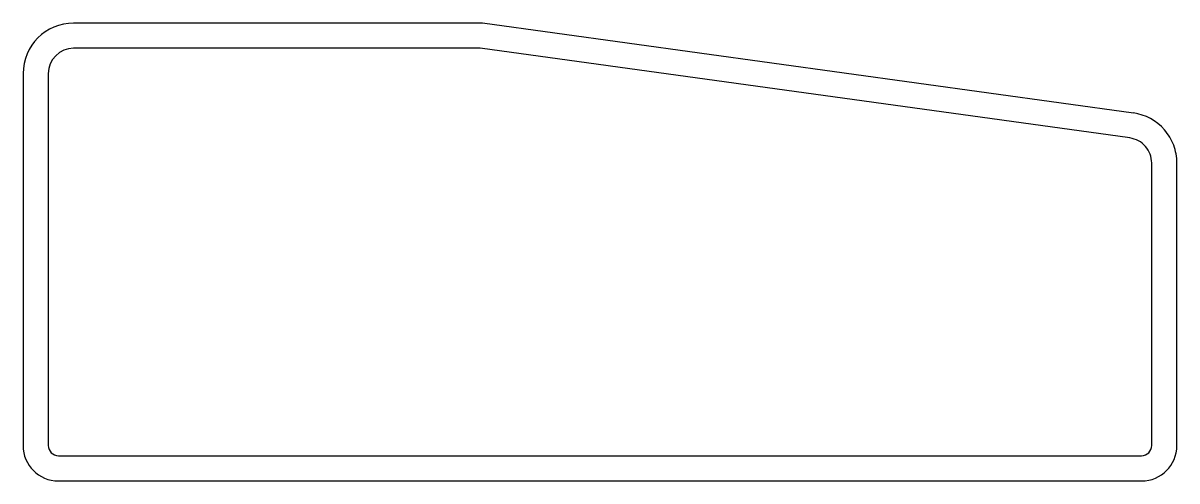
# Model space of a CAD drawing. Extents: x -45 to 42.1, y 8 to 42.6.
import ezdxf

# ---------------------------------------------------------------- set-up
doc = ezdxf.new("R2010")
doc.units = 0
doc.layers.get('0').update_dxf_attribs({"linetype": 'CONTINUOUS'})

msp = doc.modelspace()

# ---------------------------------------------------------------- linework, layer by layer
at = {"linetype": 'CONTINUOUS'}
for p, q in [((-10.396, 42.601), (-41.192, 42.601)), ((38.834, 35.811), (-10.31, 42.595)), ((-45.002, 38.791), (-45.002, 10.697)), ((42.123, 10.698), (42.123, 32.037)), ((-42.336, 8.031), (39.456, 8.031))]:
    msp.add_line(p, q, dxfattribs=at)
for p, q in [((-10.484, 40.696), (-41.192, 40.696)), ((38.574, 33.924), (-10.484, 40.696)), ((-43.097, 38.791), (-43.097, 10.697)), ((40.218, 10.698), (40.218, 32.037)), ((-42.336, 9.936), (39.456, 9.936))]:
    msp.add_line(p, q)
for centre, radius, start, end in [((-41.192, 38.791), 3.81, 90, 180), ((-10.396, 41.966), 0.635, 82.14056, 90), ((38.313, 32.037), 3.81, 41.07028, 82.14056), ((38.313, 32.037), 3.81, 20.53514, 41.07028), ((38.313, 32.037), 3.81, 0, 20.53514), ((-42.336, 10.697), 2.666, 180, 270), ((39.456, 10.698), 2.667, 270, 360)]:
    msp.add_arc(centre, radius, start, end, dxfattribs=at)
for centre, radius, start, end in [((-41.192, 38.791), 1.905, 90, 180), ((38.313, 32.037), 1.905, 41.07028, 82.14056), ((38.313, 32.037), 1.905, 20.53514, 41.07028), ((38.313, 32.037), 1.905, 0, 20.53514), ((-42.336, 10.697), 0.761, 180, 270), ((39.456, 10.698), 0.762, 270, 360)]:
    msp.add_arc(centre, radius, start, end)

doc.saveas('drawing.dxf')
